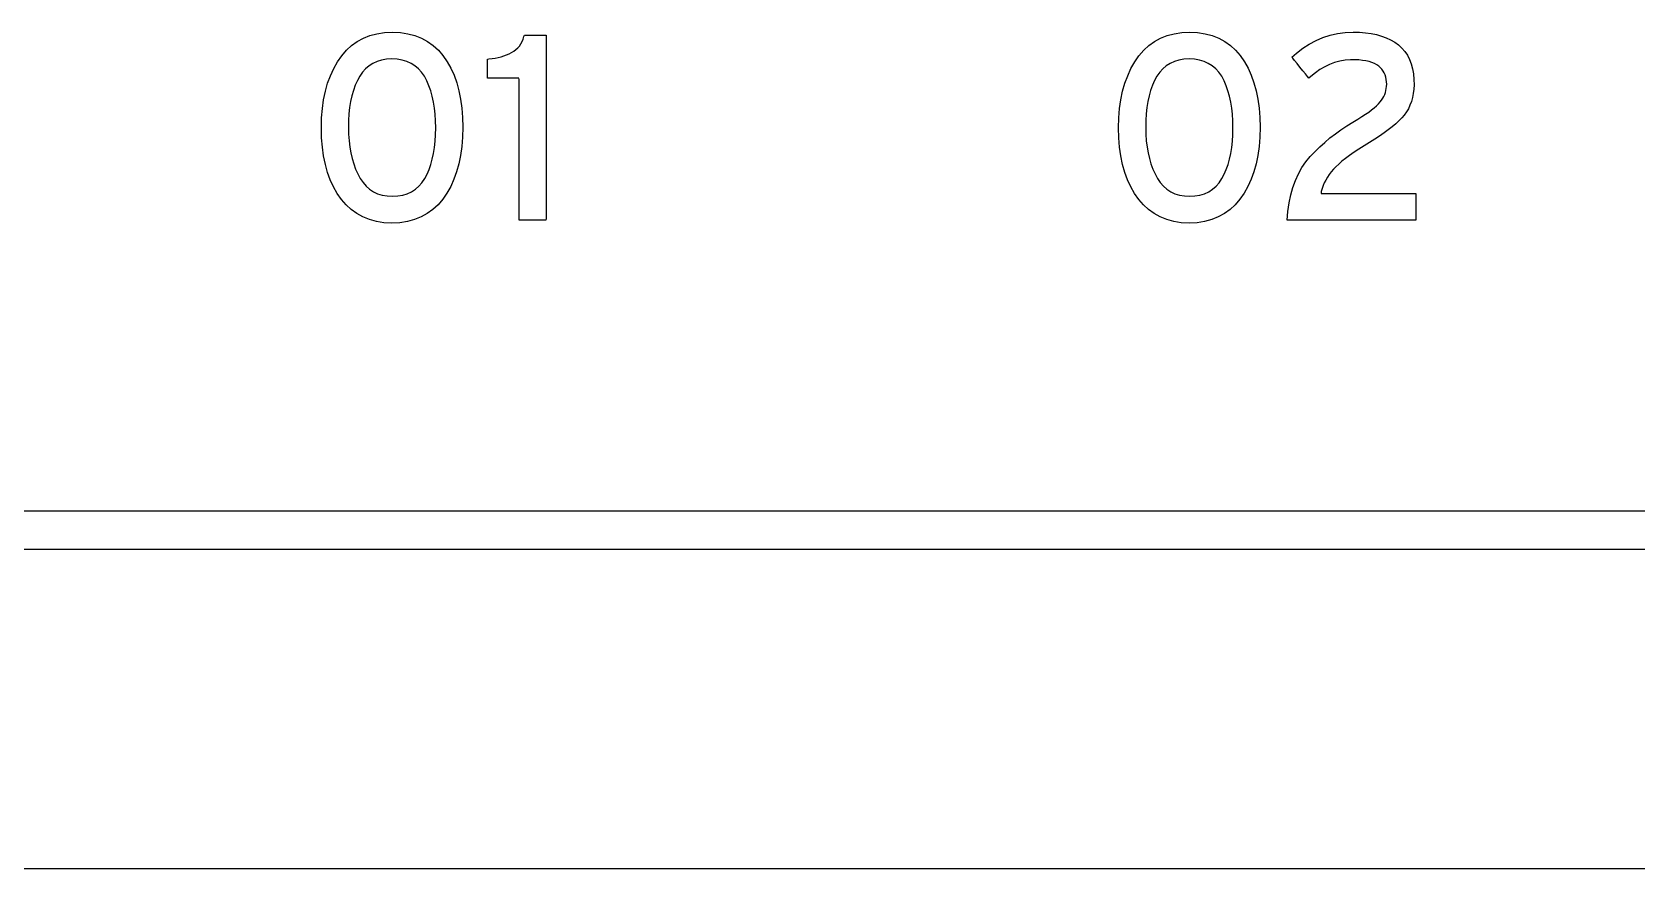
# Model space of a CAD drawing. Extents: x 1 to 47.7, y 0.2 to 33.4.
# Drawn here: x 26.745 to 27.588, y 10.224 to 10.663 of the extents above; entities that cross this region are included whole.
import ezdxf

# ---------------------------------------------------------------- set-up
doc = ezdxf.new("R2010")
doc.units = 0
doc.header["$MEASUREMENT"] = 0
for name, color, linetype in [('1_1__SCREW_TERMINAL_BLOCK_', 7, 'CONTINUOUS'), ('1_2__SCREW_TERMINAL_BLOCK_', 7, 'CONTINUOUS'), ('1_3__CONNECTORIZED_RELAY__', 7, 'CONTINUOUS'), ('1_4__CONNECTORIZED_RELAY__', 7, 'CONTINUOUS'), ('6_0____DWG', 7, 'CONTINUOUS')]:
    doc.layers.add(name, color=color, linetype=linetype)

msp = doc.modelspace()

# ---------------------------------------------------------------- linework, layer by layer
at = {"layer": '1_1__SCREW_TERMINAL_BLOCK_'}
for points in [[(26.9713, 10.61292), (26.97117, 10.60777), (26.97078, 10.60286), (26.97013, 10.59819), (26.96922, 10.59376), (26.96805, 10.58957), (26.96662, 10.58561), (26.96493, 10.58189), (26.96297, 10.57842), (26.96076, 10.57519), (26.95828, 10.57231), (26.95556, 10.5698), (26.95259, 10.56766), (26.94938, 10.5659), (26.94591, 10.56451), (26.9422, 10.5635), (26.93825, 10.56286), (26.93404, 10.56259), (26.92988, 10.56286), (26.92596, 10.56349), (26.92229, 10.5645), (26.91886, 10.56587), (26.91567, 10.56762), (26.91273, 10.56973), (26.91003, 10.57221), (26.90758, 10.57507), (26.90537, 10.57825), (26.90342, 10.58168), (26.90172, 10.58535), (26.90029, 10.58928), (26.89912, 10.59345), (26.89821, 10.59788), (26.89756, 10.60255), (26.89717, 10.60747), (26.89704, 10.61264), (26.89717, 10.61781), (26.89757, 10.62273), (26.89823, 10.62741), (26.89916, 10.63185), (26.90034, 10.63605), (26.9018, 10.64001), (26.90351, 10.64373), (26.90549, 10.64721), (26.90773, 10.65045), (26.91021, 10.65334), (26.91293, 10.65585), (26.91589, 10.65797), (26.91909, 10.65972), (26.92254, 10.66109), (26.92622, 10.66207), (26.93014, 10.66267), (26.9343, 10.6629), (26.9385, 10.66265), (26.94245, 10.66203), (26.94616, 10.66104), (26.94961, 10.65968), (26.95281, 10.65795), (26.95575, 10.65586), (26.95845, 10.65339), (26.96089, 10.65055), (26.96308, 10.64737), (26.96501, 10.64393), (26.96668, 10.64024), (26.96809, 10.63631), (26.96925, 10.63212), (26.97014, 10.62769), (26.97079, 10.62301), (26.97117, 10.61809)], [(27.00087, 10.56415), (27.00087, 10.56701), (27.00087, 10.57459), (27.00087, 10.58545), (27.00087, 10.59814), (27.00087, 10.61118), (27.00087, 10.62314), (27.00087, 10.63254), (27.00087, 10.63794), (27.0007, 10.63869), (26.99949, 10.63869), (26.99738, 10.63869), (26.99471, 10.63869), (26.99178, 10.63869), (26.98894, 10.63869), (26.98651, 10.63869), (26.98481, 10.63869), (26.98417, 10.63869), (26.98417, 10.63907), (26.98417, 10.64009), (26.98417, 10.64155), (26.98417, 10.64326), (26.98417, 10.64502), (26.98417, 10.64663), (26.98417, 10.64789), (26.98417, 10.64862), (26.98504, 10.64879), (26.98673, 10.64899), (26.98836, 10.64925), (26.98993, 10.64957), (26.99145, 10.64996), (26.99291, 10.65042), (26.9943, 10.65094), (26.99564, 10.65153), (26.99692, 10.65218), (26.99811, 10.65288), (26.99918, 10.65369), (27.00015, 10.65459), (27.00102, 10.65559), (27.00177, 10.65669), (27.00242, 10.6579), (27.00296, 10.6592), (27.00339, 10.6606), (27.00368, 10.66134), (27.00451, 10.66134), (27.00595, 10.66134), (27.00778, 10.66134), (27.00977, 10.66134), (27.01171, 10.66134), (27.01338, 10.66134), (27.01454, 10.66134), (27.01497, 10.66134), (27.01497, 10.65762), (27.01497, 10.64773), (27.01497, 10.63356), (27.01497, 10.61703), (27.01497, 10.60002), (27.01497, 10.58443), (27.01497, 10.57217), (27.01497, 10.56512), (27.01483, 10.56415), (27.01381, 10.56415), (27.01203, 10.56415), (27.00977, 10.56415), (27.0073, 10.56415), (27.0049, 10.56415), (27.00284, 10.56415), (27.00141, 10.56415)], [(27.38984, 10.61292), (27.38971, 10.60777), (27.38932, 10.60286), (27.38867, 10.59819), (27.38776, 10.59376), (27.38659, 10.58957), (27.38515, 10.58561), (27.38346, 10.58189), (27.38151, 10.57842), (27.3793, 10.57519), (27.37682, 10.57231), (27.3741, 10.5698), (27.37114, 10.56766), (27.36792, 10.5659), (27.36446, 10.56451), (27.36075, 10.5635), (27.35679, 10.56286), (27.35258, 10.56259), (27.34842, 10.56286), (27.34451, 10.56349), (27.34083, 10.5645), (27.3374, 10.56587), (27.33422, 10.56762), (27.33128, 10.56973), (27.32858, 10.57221), (27.32613, 10.57507), (27.32392, 10.57825), (27.32197, 10.58168), (27.32028, 10.58535), (27.31884, 10.58928), (27.31767, 10.59345), (27.31676, 10.59788), (27.31611, 10.60255), (27.31572, 10.60747), (27.31559, 10.61264), (27.31572, 10.61781), (27.31612, 10.62273), (27.31678, 10.62741), (27.3177, 10.63185), (27.31889, 10.63605), (27.32034, 10.64001), (27.32205, 10.64373), (27.32403, 10.64721), (27.32627, 10.65045), (27.32875, 10.65334), (27.33147, 10.65585), (27.33444, 10.65797), (27.33764, 10.65972), (27.34108, 10.66109), (27.34476, 10.66207), (27.34869, 10.66267), (27.35285, 10.6629), (27.35705, 10.66265), (27.361, 10.66203), (27.3647, 10.66104), (27.36815, 10.65968), (27.37135, 10.65795), (27.3743, 10.65586), (27.377, 10.65339), (27.37944, 10.65055), (27.38163, 10.64737), (27.38355, 10.64393), (27.38522, 10.64024), (27.38663, 10.63631), (27.38779, 10.63212), (27.38868, 10.62769), (27.38932, 10.62301), (27.38971, 10.61809)], [(27.40409, 10.56415), (27.40449, 10.56881), (27.40513, 10.57324), (27.406, 10.57742), (27.40711, 10.58137), (27.40845, 10.58508), (27.41003, 10.58855), (27.41185, 10.59178), (27.4139, 10.59477), (27.41619, 10.59753), (27.41863, 10.60012), (27.42116, 10.60262), (27.4238, 10.60503), (27.42654, 10.60734), (27.42938, 10.60956), (27.43232, 10.61168), (27.43536, 10.61372), (27.4385, 10.61566), (27.44125, 10.61727), (27.44328, 10.61853), (27.44515, 10.61975), (27.44686, 10.62092), (27.4484, 10.62206), (27.44979, 10.62316), (27.45101, 10.62422), (27.45207, 10.62524), (27.45297, 10.62622), (27.45368, 10.62718), (27.45429, 10.62816), (27.45482, 10.62915), (27.45527, 10.63017), (27.45564, 10.6312), (27.45592, 10.63225), (27.45613, 10.63332), (27.45626, 10.6344), (27.45631, 10.6355), (27.45627, 10.63681), (27.45612, 10.63807), (27.45587, 10.63927), (27.45551, 10.6404), (27.45505, 10.64146), (27.45448, 10.64245), (27.45381, 10.64337), (27.45303, 10.64422), (27.45213, 10.64501), (27.45107, 10.64575), (27.44987, 10.64639), (27.44853, 10.64695), (27.44705, 10.64741), (27.44542, 10.64779), (27.44365, 10.64807), (27.44174, 10.64827), (27.43969, 10.64837), (27.43728, 10.64836), (27.43444, 10.64809), (27.43167, 10.6476), (27.42897, 10.64686), (27.42634, 10.64588), (27.42378, 10.64467), (27.4213, 10.64322), (27.41888, 10.64153), (27.41654, 10.6396), (27.41542, 10.6388), (27.41478, 10.63959), (27.41368, 10.64094), (27.41229, 10.64265), (27.41077, 10.64452), (27.40927, 10.64636), (27.40796, 10.64797), (27.407, 10.64916), (27.40654, 10.64972), (27.40899, 10.65192), (27.41228, 10.65444), (27.41568, 10.65663), (27.41921, 10.65849), (27.42286, 10.66003), (27.42664, 10.66124), (27.43053, 10.66212), (27.43455, 10.66267), (27.43869, 10.6629), (27.44201, 10.66281), (27.44515, 10.66256), (27.44813, 10.66215), (27.45094, 10.66157), (27.45359, 10.66082), (27.45607, 10.65991), (27.45838, 10.65884), (27.46052, 10.65759), (27.4625, 10.65617), (27.46427, 10.65453), (27.46583, 10.65271), (27.46717, 10.65071), (27.4683, 10.64853), (27.4692, 10.64617), (27.4699, 10.64364), (27.47037, 10.64093), (27.47063, 10.63804), (27.47066, 10.63527), (27.47053, 10.6329), (27.47025, 10.63063), (27.46982, 10.62848), (27.46926, 10.62644), (27.46855, 10.6245), (27.4677, 10.62268), (27.4667, 10.62096), (27.46557, 10.61935), (27.46424, 10.61783), (27.46273, 10.61629), (27.46104, 10.61473), (27.45919, 10.61316), (27.45716, 10.61156), (27.45497, 10.60994), (27.4526, 10.60831), (27.45006, 10.60665), (27.44736, 10.60498), (27.44445, 10.60321), (27.44173, 10.60147), (27.4392, 10.59979), (27.43688, 10.59817), (27.43477, 10.5966), (27.43285, 10.59509), (27.43114, 10.59363), (27.42964, 10.59222), (27.42833, 10.59087), (27.42717, 10.58949), (27.42611, 10.5881), (27.42516, 10.58668), (27.42432, 10.58524), (27.42358, 10.58378), (27.42294, 10.5823), (27.42241, 10.5808), (27.42199, 10.57928), (27.42198, 10.57825), (27.42487, 10.57825), (27.43046, 10.57825), (27.43788, 10.57825), (27.44622, 10.57825), (27.45462, 10.57825), (27.46218, 10.57825), (27.46802, 10.57825), (27.47125, 10.57825), (27.47163, 10.57809), (27.47163, 10.57708), (27.47163, 10.57536), (27.47163, 10.57319), (27.47163, 10.5708), (27.47163, 10.56846), (27.47163, 10.56641), (27.47163, 10.5649), (27.47163, 10.56418), (27.47013, 10.56415), (27.46444, 10.56415), (27.45562, 10.56415), (27.44487, 10.56415), (27.43338, 10.56415), (27.42237, 10.56415), (27.41301, 10.56415), (27.40652, 10.56415)], [(26.95706, 10.61264), (26.95699, 10.61626), (26.95677, 10.61973), (26.9564, 10.62304), (26.95589, 10.6262), (26.95524, 10.62921), (26.95444, 10.63206), (26.95349, 10.63477), (26.9524, 10.63732), (26.95114, 10.63969), (26.94968, 10.6418), (26.94802, 10.64363), (26.94618, 10.64518), (26.94414, 10.64646), (26.9419, 10.64746), (26.93948, 10.64818), (26.93686, 10.64863), (26.93404, 10.6488), (26.93127, 10.64863), (26.92869, 10.64819), (26.9263, 10.64747), (26.9241, 10.64649), (26.92209, 10.64523), (26.92027, 10.6437), (26.91863, 10.64189), (26.91719, 10.63981), (26.91593, 10.63748), (26.91481, 10.63498), (26.91384, 10.63232), (26.91303, 10.6295), (26.91237, 10.62651), (26.91187, 10.62336), (26.91152, 10.62004), (26.91133, 10.61656), (26.91128, 10.61292), (26.91136, 10.60931), (26.91159, 10.60587), (26.91197, 10.60258), (26.9125, 10.59945), (26.91319, 10.59648), (26.91403, 10.59366), (26.91502, 10.591), (26.91617, 10.58849), (26.91746, 10.5861), (26.91891, 10.58392), (26.92055, 10.58203), (26.92238, 10.58043), (26.92439, 10.57911), (26.92659, 10.57807), (26.92897, 10.57733), (26.93154, 10.57687), (26.9343, 10.57669), (26.93711, 10.57687), (26.93973, 10.57732), (26.94214, 10.57806), (26.94437, 10.57908), (26.94639, 10.58038), (26.94822, 10.58196), (26.94985, 10.58383), (26.95129, 10.58598), (26.95252, 10.58834), (26.95358, 10.59082), (26.9545, 10.59345), (26.95528, 10.59625), (26.95592, 10.59921), (26.95642, 10.60233), (26.95677, 10.60561), (26.95699, 10.60905)], [(27.37561, 10.61264), (27.37554, 10.61626), (27.37532, 10.61973), (27.37496, 10.62304), (27.37445, 10.6262), (27.37379, 10.62921), (27.37299, 10.63206), (27.37204, 10.63477), (27.37095, 10.63732), (27.36969, 10.63969), (27.36823, 10.6418), (27.36657, 10.64363), (27.36472, 10.64518), (27.36268, 10.64646), (27.36044, 10.64746), (27.35802, 10.64818), (27.35539, 10.64863), (27.35258, 10.6488), (27.34981, 10.64863), (27.34723, 10.64819), (27.34484, 10.64747), (27.34264, 10.64649), (27.34063, 10.64523), (27.33881, 10.6437), (27.33718, 10.64189), (27.33573, 10.63981), (27.33447, 10.63748), (27.33335, 10.63498), (27.33239, 10.63232), (27.33158, 10.6295), (27.33092, 10.62651), (27.33041, 10.62336), (27.33006, 10.62004), (27.32986, 10.61656), (27.32982, 10.61292), (27.3299, 10.60931), (27.33013, 10.60587), (27.33051, 10.60258), (27.33104, 10.59945), (27.33173, 10.59648), (27.33257, 10.59366), (27.33357, 10.591), (27.33471, 10.58849), (27.336, 10.5861), (27.33746, 10.58392), (27.3391, 10.58203), (27.34093, 10.58043), (27.34294, 10.57911), (27.34514, 10.57807), (27.34753, 10.57733), (27.3501, 10.57687), (27.35285, 10.57669), (27.35566, 10.57687), (27.35828, 10.57732), (27.3607, 10.57806), (27.36292, 10.57908), (27.36494, 10.58038), (27.36677, 10.58196), (27.3684, 10.58383), (27.36984, 10.58598), (27.37107, 10.58834), (27.37213, 10.59082), (27.37306, 10.59345), (27.37384, 10.59625), (27.37447, 10.59921), (27.37497, 10.60233), (27.37533, 10.60561), (27.37554, 10.60905)]]:
    msp.add_lwpolyline(points, close=True, dxfattribs=at)
for points in [[(27.59946, 10.41148), (27.55666, 10.41148), (27.51479, 10.41148), (27.47385, 10.41148), (27.43386, 10.41148), (27.39484, 10.41148), (27.35679, 10.41148), (27.31972, 10.41148), (27.28366, 10.41148), (27.2486, 10.41148), (27.21456, 10.41148), (27.18156, 10.41148), (27.14961, 10.41148), (27.11871, 10.41147), (27.08888, 10.41147), (27.06014, 10.41147), (27.03249, 10.41147), (27.00595, 10.41147), (26.98052, 10.41147), (26.95622, 10.41147), (26.93307, 10.41147), (26.91107, 10.41147), (26.89024, 10.41147), (26.87059, 10.41147), (26.85212, 10.41147), (26.83486, 10.41147), (26.81882, 10.41147), (26.804, 10.41147), (26.79042, 10.41147), (26.77809, 10.41147), (26.76702, 10.41147), (26.75723, 10.41147), (26.74872, 10.41147), (26.74152, 10.41147)], [(26.71396, 10.39148), (26.74619, 10.39148), (26.77956, 10.39148), (26.81405, 10.39148), (26.84965, 10.39148), (26.88636, 10.39148), (26.92415, 10.39148), (26.96301, 10.39148), (27.00294, 10.39148), (27.04391, 10.39148), (27.08592, 10.39148), (27.12895, 10.39148), (27.17299, 10.39148), (27.21803, 10.39148), (27.26406, 10.39149), (27.31105, 10.39149), (27.359, 10.39149), (27.4079, 10.39149), (27.45773, 10.39149), (27.50848, 10.39149), (27.56014, 10.39149), (27.61269, 10.39149)]]:
    msp.add_lwpolyline(points, dxfattribs=at)
at = {"layer": '1_2__SCREW_TERMINAL_BLOCK_'}
for points in [[(26.9713, 10.61292), (26.97117, 10.60777), (26.97078, 10.60286), (26.97013, 10.59819), (26.96922, 10.59376), (26.96805, 10.58957), (26.96662, 10.58561), (26.96493, 10.58189), (26.96297, 10.57842), (26.96076, 10.57519), (26.95828, 10.57231), (26.95556, 10.5698), (26.95259, 10.56766), (26.94938, 10.5659), (26.94591, 10.56451), (26.9422, 10.5635), (26.93825, 10.56286), (26.93404, 10.56259), (26.92988, 10.56286), (26.92596, 10.56349), (26.92229, 10.5645), (26.91886, 10.56587), (26.91567, 10.56762), (26.91273, 10.56973), (26.91003, 10.57221), (26.90758, 10.57507), (26.90537, 10.57825), (26.90342, 10.58168), (26.90172, 10.58535), (26.90029, 10.58928), (26.89912, 10.59345), (26.89821, 10.59788), (26.89756, 10.60255), (26.89717, 10.60747), (26.89704, 10.61264), (26.89717, 10.61781), (26.89757, 10.62273), (26.89823, 10.62741), (26.89916, 10.63185), (26.90034, 10.63605), (26.9018, 10.64001), (26.90351, 10.64373), (26.90549, 10.64721), (26.90773, 10.65045), (26.91021, 10.65334), (26.91293, 10.65585), (26.91589, 10.65797), (26.91909, 10.65972), (26.92254, 10.66109), (26.92622, 10.66207), (26.93014, 10.66267), (26.9343, 10.6629), (26.9385, 10.66265), (26.94245, 10.66203), (26.94616, 10.66104), (26.94961, 10.65968), (26.95281, 10.65795), (26.95575, 10.65586), (26.95845, 10.65339), (26.96089, 10.65055), (26.96308, 10.64737), (26.96501, 10.64393), (26.96668, 10.64024), (26.96809, 10.63631), (26.96925, 10.63212), (26.97014, 10.62769), (26.97079, 10.62301), (26.97117, 10.61809)], [(27.00087, 10.56415), (27.00087, 10.56701), (27.00087, 10.57459), (27.00087, 10.58545), (27.00087, 10.59814), (27.00087, 10.61118), (27.00087, 10.62314), (27.00087, 10.63254), (27.00087, 10.63794), (27.0007, 10.63869), (26.99949, 10.63869), (26.99738, 10.63869), (26.99471, 10.63869), (26.99178, 10.63869), (26.98894, 10.63869), (26.98651, 10.63869), (26.98481, 10.63869), (26.98417, 10.63869), (26.98417, 10.63907), (26.98417, 10.64009), (26.98417, 10.64155), (26.98417, 10.64326), (26.98417, 10.64502), (26.98417, 10.64663), (26.98417, 10.64789), (26.98417, 10.64862), (26.98504, 10.64879), (26.98673, 10.64899), (26.98836, 10.64925), (26.98993, 10.64957), (26.99145, 10.64996), (26.99291, 10.65042), (26.9943, 10.65094), (26.99564, 10.65153), (26.99692, 10.65218), (26.99811, 10.65288), (26.99918, 10.65369), (27.00015, 10.65459), (27.00102, 10.65559), (27.00177, 10.65669), (27.00242, 10.6579), (27.00296, 10.6592), (27.00339, 10.6606), (27.00368, 10.66134), (27.00451, 10.66134), (27.00595, 10.66134), (27.00778, 10.66134), (27.00977, 10.66134), (27.01171, 10.66134), (27.01338, 10.66134), (27.01454, 10.66134), (27.01497, 10.66134), (27.01497, 10.65762), (27.01497, 10.64773), (27.01497, 10.63356), (27.01497, 10.61703), (27.01497, 10.60002), (27.01497, 10.58443), (27.01497, 10.57217), (27.01497, 10.56512), (27.01483, 10.56415), (27.01381, 10.56415), (27.01203, 10.56415), (27.00977, 10.56415), (27.0073, 10.56415), (27.0049, 10.56415), (27.00284, 10.56415), (27.00141, 10.56415)], [(27.38984, 10.61292), (27.38971, 10.60777), (27.38932, 10.60286), (27.38867, 10.59819), (27.38776, 10.59376), (27.38659, 10.58957), (27.38515, 10.58561), (27.38346, 10.58189), (27.38151, 10.57842), (27.3793, 10.57519), (27.37682, 10.57231), (27.3741, 10.5698), (27.37114, 10.56766), (27.36792, 10.5659), (27.36446, 10.56451), (27.36075, 10.5635), (27.35679, 10.56286), (27.35258, 10.56259), (27.34842, 10.56286), (27.34451, 10.56349), (27.34083, 10.5645), (27.3374, 10.56587), (27.33422, 10.56762), (27.33128, 10.56973), (27.32858, 10.57221), (27.32613, 10.57507), (27.32392, 10.57825), (27.32197, 10.58168), (27.32028, 10.58535), (27.31884, 10.58928), (27.31767, 10.59345), (27.31676, 10.59788), (27.31611, 10.60255), (27.31572, 10.60747), (27.31559, 10.61264), (27.31572, 10.61781), (27.31612, 10.62273), (27.31678, 10.62741), (27.3177, 10.63185), (27.31889, 10.63605), (27.32034, 10.64001), (27.32205, 10.64373), (27.32403, 10.64721), (27.32627, 10.65045), (27.32875, 10.65334), (27.33147, 10.65585), (27.33444, 10.65797), (27.33764, 10.65972), (27.34108, 10.66109), (27.34476, 10.66207), (27.34869, 10.66267), (27.35285, 10.6629), (27.35705, 10.66265), (27.361, 10.66203), (27.3647, 10.66104), (27.36815, 10.65968), (27.37135, 10.65795), (27.3743, 10.65586), (27.377, 10.65339), (27.37944, 10.65055), (27.38163, 10.64737), (27.38355, 10.64393), (27.38522, 10.64024), (27.38663, 10.63631), (27.38779, 10.63212), (27.38868, 10.62769), (27.38932, 10.62301), (27.38971, 10.61809)], [(27.40409, 10.56415), (27.40449, 10.56881), (27.40513, 10.57324), (27.406, 10.57742), (27.40711, 10.58137), (27.40845, 10.58508), (27.41003, 10.58855), (27.41185, 10.59178), (27.4139, 10.59477), (27.41619, 10.59753), (27.41863, 10.60012), (27.42116, 10.60262), (27.4238, 10.60503), (27.42654, 10.60734), (27.42938, 10.60956), (27.43232, 10.61168), (27.43536, 10.61372), (27.4385, 10.61566), (27.44125, 10.61727), (27.44328, 10.61853), (27.44515, 10.61975), (27.44686, 10.62092), (27.4484, 10.62206), (27.44979, 10.62316), (27.45101, 10.62422), (27.45207, 10.62524), (27.45297, 10.62622), (27.45368, 10.62718), (27.45429, 10.62816), (27.45482, 10.62915), (27.45527, 10.63017), (27.45564, 10.6312), (27.45592, 10.63225), (27.45613, 10.63332), (27.45626, 10.6344), (27.45631, 10.6355), (27.45627, 10.63681), (27.45612, 10.63807), (27.45587, 10.63927), (27.45551, 10.6404), (27.45505, 10.64146), (27.45448, 10.64245), (27.45381, 10.64337), (27.45303, 10.64422), (27.45213, 10.64501), (27.45107, 10.64575), (27.44987, 10.64639), (27.44853, 10.64695), (27.44705, 10.64741), (27.44542, 10.64779), (27.44365, 10.64807), (27.44174, 10.64827), (27.43969, 10.64837), (27.43728, 10.64836), (27.43444, 10.64809), (27.43167, 10.6476), (27.42897, 10.64686), (27.42634, 10.64588), (27.42378, 10.64467), (27.4213, 10.64322), (27.41888, 10.64153), (27.41654, 10.6396), (27.41542, 10.6388), (27.41478, 10.63959), (27.41368, 10.64094), (27.41229, 10.64265), (27.41077, 10.64452), (27.40927, 10.64636), (27.40796, 10.64797), (27.407, 10.64916), (27.40654, 10.64972), (27.40899, 10.65192), (27.41228, 10.65444), (27.41568, 10.65663), (27.41921, 10.65849), (27.42286, 10.66003), (27.42664, 10.66124), (27.43053, 10.66212), (27.43455, 10.66267), (27.43869, 10.6629), (27.44201, 10.66281), (27.44515, 10.66256), (27.44813, 10.66215), (27.45094, 10.66157), (27.45359, 10.66082), (27.45607, 10.65991), (27.45838, 10.65884), (27.46052, 10.65759), (27.4625, 10.65617), (27.46427, 10.65453), (27.46583, 10.65271), (27.46717, 10.65071), (27.4683, 10.64853), (27.4692, 10.64617), (27.4699, 10.64364), (27.47037, 10.64093), (27.47063, 10.63804), (27.47066, 10.63527), (27.47053, 10.6329), (27.47025, 10.63063), (27.46982, 10.62848), (27.46926, 10.62644), (27.46855, 10.6245), (27.4677, 10.62268), (27.4667, 10.62096), (27.46557, 10.61935), (27.46424, 10.61783), (27.46273, 10.61629), (27.46104, 10.61473), (27.45919, 10.61316), (27.45716, 10.61156), (27.45497, 10.60994), (27.4526, 10.60831), (27.45006, 10.60665), (27.44736, 10.60498), (27.44445, 10.60321), (27.44173, 10.60147), (27.4392, 10.59979), (27.43688, 10.59817), (27.43477, 10.5966), (27.43285, 10.59509), (27.43114, 10.59363), (27.42964, 10.59222), (27.42833, 10.59087), (27.42717, 10.58949), (27.42611, 10.5881), (27.42516, 10.58668), (27.42432, 10.58524), (27.42358, 10.58378), (27.42294, 10.5823), (27.42241, 10.5808), (27.42199, 10.57928), (27.42198, 10.57825), (27.42487, 10.57825), (27.43046, 10.57825), (27.43788, 10.57825), (27.44622, 10.57825), (27.45462, 10.57825), (27.46218, 10.57825), (27.46802, 10.57825), (27.47125, 10.57825), (27.47163, 10.57809), (27.47163, 10.57708), (27.47163, 10.57536), (27.47163, 10.57319), (27.47163, 10.5708), (27.47163, 10.56846), (27.47163, 10.56641), (27.47163, 10.5649), (27.47163, 10.56418), (27.47013, 10.56415), (27.46444, 10.56415), (27.45562, 10.56415), (27.44487, 10.56415), (27.43338, 10.56415), (27.42237, 10.56415), (27.41301, 10.56415), (27.40652, 10.56415)], [(26.95706, 10.61264), (26.95699, 10.61626), (26.95677, 10.61973), (26.9564, 10.62304), (26.95589, 10.6262), (26.95524, 10.62921), (26.95444, 10.63206), (26.95349, 10.63477), (26.9524, 10.63732), (26.95114, 10.63969), (26.94968, 10.6418), (26.94802, 10.64363), (26.94618, 10.64518), (26.94414, 10.64646), (26.9419, 10.64746), (26.93948, 10.64818), (26.93686, 10.64863), (26.93404, 10.6488), (26.93127, 10.64863), (26.92869, 10.64819), (26.9263, 10.64747), (26.9241, 10.64649), (26.92209, 10.64523), (26.92027, 10.6437), (26.91863, 10.64189), (26.91719, 10.63981), (26.91593, 10.63748), (26.91481, 10.63498), (26.91384, 10.63232), (26.91303, 10.6295), (26.91237, 10.62651), (26.91187, 10.62336), (26.91152, 10.62004), (26.91133, 10.61656), (26.91128, 10.61292), (26.91136, 10.60931), (26.91159, 10.60587), (26.91197, 10.60258), (26.9125, 10.59945), (26.91319, 10.59648), (26.91403, 10.59366), (26.91502, 10.591), (26.91617, 10.58849), (26.91746, 10.5861), (26.91891, 10.58392), (26.92055, 10.58203), (26.92238, 10.58043), (26.92439, 10.57911), (26.92659, 10.57807), (26.92897, 10.57733), (26.93154, 10.57687), (26.9343, 10.57669), (26.93711, 10.57687), (26.93973, 10.57732), (26.94214, 10.57806), (26.94437, 10.57908), (26.94639, 10.58038), (26.94822, 10.58196), (26.94985, 10.58383), (26.95129, 10.58598), (26.95252, 10.58834), (26.95358, 10.59082), (26.9545, 10.59345), (26.95528, 10.59625), (26.95592, 10.59921), (26.95642, 10.60233), (26.95677, 10.60561), (26.95699, 10.60905)], [(27.37561, 10.61264), (27.37554, 10.61626), (27.37532, 10.61973), (27.37496, 10.62304), (27.37445, 10.6262), (27.37379, 10.62921), (27.37299, 10.63206), (27.37204, 10.63477), (27.37095, 10.63732), (27.36969, 10.63969), (27.36823, 10.6418), (27.36657, 10.64363), (27.36472, 10.64518), (27.36268, 10.64646), (27.36044, 10.64746), (27.35802, 10.64818), (27.35539, 10.64863), (27.35258, 10.6488), (27.34981, 10.64863), (27.34723, 10.64819), (27.34484, 10.64747), (27.34264, 10.64649), (27.34063, 10.64523), (27.33881, 10.6437), (27.33718, 10.64189), (27.33573, 10.63981), (27.33447, 10.63748), (27.33335, 10.63498), (27.33239, 10.63232), (27.33158, 10.6295), (27.33092, 10.62651), (27.33041, 10.62336), (27.33006, 10.62004), (27.32986, 10.61656), (27.32982, 10.61292), (27.3299, 10.60931), (27.33013, 10.60587), (27.33051, 10.60258), (27.33104, 10.59945), (27.33173, 10.59648), (27.33257, 10.59366), (27.33357, 10.591), (27.33471, 10.58849), (27.336, 10.5861), (27.33746, 10.58392), (27.3391, 10.58203), (27.34093, 10.58043), (27.34294, 10.57911), (27.34514, 10.57807), (27.34753, 10.57733), (27.3501, 10.57687), (27.35285, 10.57669), (27.35566, 10.57687), (27.35828, 10.57732), (27.3607, 10.57806), (27.36292, 10.57908), (27.36494, 10.58038), (27.36677, 10.58196), (27.3684, 10.58383), (27.36984, 10.58598), (27.37107, 10.58834), (27.37213, 10.59082), (27.37306, 10.59345), (27.37384, 10.59625), (27.37447, 10.59921), (27.37497, 10.60233), (27.37533, 10.60561), (27.37554, 10.60905)]]:
    msp.add_lwpolyline(points, close=True, dxfattribs=at)
for points in [[(27.59946, 10.41148), (27.55666, 10.41148), (27.51479, 10.41148), (27.47385, 10.41148), (27.43386, 10.41148), (27.39484, 10.41148), (27.35679, 10.41148), (27.31972, 10.41148), (27.28366, 10.41148), (27.2486, 10.41148), (27.21456, 10.41148), (27.18156, 10.41148), (27.14961, 10.41148), (27.11871, 10.41147), (27.08888, 10.41147), (27.06014, 10.41147), (27.03249, 10.41147), (27.00595, 10.41147), (26.98052, 10.41147), (26.95622, 10.41147), (26.93307, 10.41147), (26.91107, 10.41147), (26.89024, 10.41147), (26.87059, 10.41147), (26.85212, 10.41147), (26.83486, 10.41147), (26.81882, 10.41147), (26.804, 10.41147), (26.79042, 10.41147), (26.77809, 10.41147), (26.76702, 10.41147), (26.75723, 10.41147), (26.74872, 10.41147), (26.74152, 10.41147)], [(26.71396, 10.39148), (26.74619, 10.39148), (26.77956, 10.39148), (26.81405, 10.39148), (26.84965, 10.39148), (26.88636, 10.39148), (26.92415, 10.39148), (26.96301, 10.39148), (27.00294, 10.39148), (27.04391, 10.39148), (27.08592, 10.39148), (27.12895, 10.39148), (27.17299, 10.39148), (27.21803, 10.39148), (27.26406, 10.39149), (27.31105, 10.39149), (27.359, 10.39149), (27.4079, 10.39149), (27.45773, 10.39149), (27.50848, 10.39149), (27.56014, 10.39149), (27.61269, 10.39149)]]:
    msp.add_lwpolyline(points, dxfattribs=at)
at = {"layer": '1_3__CONNECTORIZED_RELAY__'}
for points in [[(26.9713, 10.61292), (26.97117, 10.60777), (26.97078, 10.60286), (26.97013, 10.59819), (26.96922, 10.59376), (26.96805, 10.58957), (26.96662, 10.58561), (26.96493, 10.58189), (26.96297, 10.57842), (26.96076, 10.57519), (26.95828, 10.57231), (26.95556, 10.5698), (26.95259, 10.56766), (26.94938, 10.5659), (26.94591, 10.56451), (26.9422, 10.5635), (26.93825, 10.56286), (26.93404, 10.56259), (26.92988, 10.56286), (26.92596, 10.56349), (26.92229, 10.5645), (26.91886, 10.56587), (26.91567, 10.56762), (26.91273, 10.56973), (26.91003, 10.57221), (26.90758, 10.57507), (26.90537, 10.57825), (26.90342, 10.58168), (26.90172, 10.58535), (26.90029, 10.58928), (26.89912, 10.59345), (26.89821, 10.59788), (26.89756, 10.60255), (26.89717, 10.60747), (26.89704, 10.61264), (26.89717, 10.61781), (26.89757, 10.62273), (26.89823, 10.62741), (26.89916, 10.63185), (26.90034, 10.63605), (26.9018, 10.64001), (26.90351, 10.64373), (26.90549, 10.64721), (26.90773, 10.65045), (26.91021, 10.65334), (26.91293, 10.65585), (26.91589, 10.65797), (26.91909, 10.65972), (26.92254, 10.66109), (26.92622, 10.66207), (26.93014, 10.66267), (26.9343, 10.6629), (26.9385, 10.66265), (26.94245, 10.66203), (26.94616, 10.66104), (26.94961, 10.65968), (26.95281, 10.65795), (26.95575, 10.65586), (26.95845, 10.65339), (26.96089, 10.65055), (26.96308, 10.64737), (26.96501, 10.64393), (26.96668, 10.64024), (26.96809, 10.63631), (26.96925, 10.63212), (26.97014, 10.62769), (26.97079, 10.62301), (26.97117, 10.61809)], [(27.00087, 10.56415), (27.00087, 10.56701), (27.00087, 10.57459), (27.00087, 10.58545), (27.00087, 10.59814), (27.00087, 10.61118), (27.00087, 10.62314), (27.00087, 10.63254), (27.00087, 10.63794), (27.0007, 10.63869), (26.99949, 10.63869), (26.99738, 10.63869), (26.99471, 10.63869), (26.99178, 10.63869), (26.98894, 10.63869), (26.98651, 10.63869), (26.98481, 10.63869), (26.98417, 10.63869), (26.98417, 10.63907), (26.98417, 10.64009), (26.98417, 10.64155), (26.98417, 10.64326), (26.98417, 10.64502), (26.98417, 10.64663), (26.98417, 10.64789), (26.98417, 10.64862), (26.98504, 10.64879), (26.98673, 10.64899), (26.98836, 10.64925), (26.98993, 10.64957), (26.99145, 10.64996), (26.99291, 10.65042), (26.9943, 10.65094), (26.99564, 10.65153), (26.99692, 10.65218), (26.99811, 10.65288), (26.99918, 10.65369), (27.00015, 10.65459), (27.00102, 10.65559), (27.00177, 10.65669), (27.00242, 10.6579), (27.00296, 10.6592), (27.00339, 10.6606), (27.00368, 10.66134), (27.00451, 10.66134), (27.00595, 10.66134), (27.00778, 10.66134), (27.00977, 10.66134), (27.01171, 10.66134), (27.01338, 10.66134), (27.01454, 10.66134), (27.01497, 10.66134), (27.01497, 10.65762), (27.01497, 10.64773), (27.01497, 10.63356), (27.01497, 10.61703), (27.01497, 10.60002), (27.01497, 10.58443), (27.01497, 10.57217), (27.01497, 10.56512), (27.01483, 10.56415), (27.01381, 10.56415), (27.01203, 10.56415), (27.00977, 10.56415), (27.0073, 10.56415), (27.0049, 10.56415), (27.00284, 10.56415), (27.00141, 10.56415)], [(27.38984, 10.61292), (27.38971, 10.60777), (27.38932, 10.60286), (27.38867, 10.59819), (27.38776, 10.59376), (27.38659, 10.58957), (27.38515, 10.58561), (27.38346, 10.58189), (27.38151, 10.57842), (27.3793, 10.57519), (27.37682, 10.57231), (27.3741, 10.5698), (27.37114, 10.56766), (27.36792, 10.5659), (27.36446, 10.56451), (27.36075, 10.5635), (27.35679, 10.56286), (27.35258, 10.56259), (27.34842, 10.56286), (27.34451, 10.56349), (27.34083, 10.5645), (27.3374, 10.56587), (27.33422, 10.56762), (27.33128, 10.56973), (27.32858, 10.57221), (27.32613, 10.57507), (27.32392, 10.57825), (27.32197, 10.58168), (27.32028, 10.58535), (27.31884, 10.58928), (27.31767, 10.59345), (27.31676, 10.59788), (27.31611, 10.60255), (27.31572, 10.60747), (27.31559, 10.61264), (27.31572, 10.61781), (27.31612, 10.62273), (27.31678, 10.62741), (27.3177, 10.63185), (27.31889, 10.63605), (27.32034, 10.64001), (27.32205, 10.64373), (27.32403, 10.64721), (27.32627, 10.65045), (27.32875, 10.65334), (27.33147, 10.65585), (27.33444, 10.65797), (27.33764, 10.65972), (27.34108, 10.66109), (27.34476, 10.66207), (27.34869, 10.66267), (27.35285, 10.6629), (27.35705, 10.66265), (27.361, 10.66203), (27.3647, 10.66104), (27.36815, 10.65968), (27.37135, 10.65795), (27.3743, 10.65586), (27.377, 10.65339), (27.37944, 10.65055), (27.38163, 10.64737), (27.38355, 10.64393), (27.38522, 10.64024), (27.38663, 10.63631), (27.38779, 10.63212), (27.38868, 10.62769), (27.38932, 10.62301), (27.38971, 10.61809)], [(27.40409, 10.56415), (27.40449, 10.56881), (27.40513, 10.57324), (27.406, 10.57742), (27.40711, 10.58137), (27.40845, 10.58508), (27.41003, 10.58855), (27.41185, 10.59178), (27.4139, 10.59477), (27.41619, 10.59753), (27.41863, 10.60012), (27.42116, 10.60262), (27.4238, 10.60503), (27.42654, 10.60734), (27.42938, 10.60956), (27.43232, 10.61168), (27.43536, 10.61372), (27.4385, 10.61566), (27.44125, 10.61727), (27.44328, 10.61853), (27.44515, 10.61975), (27.44686, 10.62092), (27.4484, 10.62206), (27.44979, 10.62316), (27.45101, 10.62422), (27.45207, 10.62524), (27.45297, 10.62622), (27.45368, 10.62718), (27.45429, 10.62816), (27.45482, 10.62915), (27.45527, 10.63017), (27.45564, 10.6312), (27.45592, 10.63225), (27.45613, 10.63332), (27.45626, 10.6344), (27.45631, 10.6355), (27.45627, 10.63681), (27.45612, 10.63807), (27.45587, 10.63927), (27.45551, 10.6404), (27.45505, 10.64146), (27.45448, 10.64245), (27.45381, 10.64337), (27.45303, 10.64422), (27.45213, 10.64501), (27.45107, 10.64575), (27.44987, 10.64639), (27.44853, 10.64695), (27.44705, 10.64741), (27.44542, 10.64779), (27.44365, 10.64807), (27.44174, 10.64827), (27.43969, 10.64837), (27.43728, 10.64836), (27.43444, 10.64809), (27.43167, 10.6476), (27.42897, 10.64686), (27.42634, 10.64588), (27.42378, 10.64467), (27.4213, 10.64322), (27.41888, 10.64153), (27.41654, 10.6396), (27.41542, 10.6388), (27.41478, 10.63959), (27.41368, 10.64094), (27.41229, 10.64265), (27.41077, 10.64452), (27.40927, 10.64636), (27.40796, 10.64797), (27.407, 10.64916), (27.40654, 10.64972), (27.40899, 10.65192), (27.41228, 10.65444), (27.41568, 10.65663), (27.41921, 10.65849), (27.42286, 10.66003), (27.42664, 10.66124), (27.43053, 10.66212), (27.43455, 10.66267), (27.43869, 10.6629), (27.44201, 10.66281), (27.44515, 10.66256), (27.44813, 10.66215), (27.45094, 10.66157), (27.45359, 10.66082), (27.45607, 10.65991), (27.45838, 10.65884), (27.46052, 10.65759), (27.4625, 10.65617), (27.46427, 10.65453), (27.46583, 10.65271), (27.46717, 10.65071), (27.4683, 10.64853), (27.4692, 10.64617), (27.4699, 10.64364), (27.47037, 10.64093), (27.47063, 10.63804), (27.47066, 10.63527), (27.47053, 10.6329), (27.47025, 10.63063), (27.46982, 10.62848), (27.46926, 10.62644), (27.46855, 10.6245), (27.4677, 10.62268), (27.4667, 10.62096), (27.46557, 10.61935), (27.46424, 10.61783), (27.46273, 10.61629), (27.46104, 10.61473), (27.45919, 10.61316), (27.45716, 10.61156), (27.45497, 10.60994), (27.4526, 10.60831), (27.45006, 10.60665), (27.44736, 10.60498), (27.44445, 10.60321), (27.44173, 10.60147), (27.4392, 10.59979), (27.43688, 10.59817), (27.43477, 10.5966), (27.43285, 10.59509), (27.43114, 10.59363), (27.42964, 10.59222), (27.42833, 10.59087), (27.42717, 10.58949), (27.42611, 10.5881), (27.42516, 10.58668), (27.42432, 10.58524), (27.42358, 10.58378), (27.42294, 10.5823), (27.42241, 10.5808), (27.42199, 10.57928), (27.42198, 10.57825), (27.42487, 10.57825), (27.43046, 10.57825), (27.43788, 10.57825), (27.44622, 10.57825), (27.45462, 10.57825), (27.46218, 10.57825), (27.46802, 10.57825), (27.47125, 10.57825), (27.47163, 10.57809), (27.47163, 10.57708), (27.47163, 10.57536), (27.47163, 10.57319), (27.47163, 10.5708), (27.47163, 10.56846), (27.47163, 10.56641), (27.47163, 10.5649), (27.47163, 10.56418), (27.47013, 10.56415), (27.46444, 10.56415), (27.45562, 10.56415), (27.44487, 10.56415), (27.43338, 10.56415), (27.42237, 10.56415), (27.41301, 10.56415), (27.40652, 10.56415)], [(26.95706, 10.61264), (26.95699, 10.61626), (26.95677, 10.61973), (26.9564, 10.62304), (26.95589, 10.6262), (26.95524, 10.62921), (26.95444, 10.63206), (26.95349, 10.63477), (26.9524, 10.63732), (26.95114, 10.63969), (26.94968, 10.6418), (26.94802, 10.64363), (26.94618, 10.64518), (26.94414, 10.64646), (26.9419, 10.64746), (26.93948, 10.64818), (26.93686, 10.64863), (26.93404, 10.6488), (26.93127, 10.64863), (26.92869, 10.64819), (26.9263, 10.64747), (26.9241, 10.64649), (26.92209, 10.64523), (26.92027, 10.6437), (26.91863, 10.64189), (26.91719, 10.63981), (26.91593, 10.63748), (26.91481, 10.63498), (26.91384, 10.63232), (26.91303, 10.6295), (26.91237, 10.62651), (26.91187, 10.62336), (26.91152, 10.62004), (26.91133, 10.61656), (26.91128, 10.61292), (26.91136, 10.60931), (26.91159, 10.60587), (26.91197, 10.60258), (26.9125, 10.59945), (26.91319, 10.59648), (26.91403, 10.59366), (26.91502, 10.591), (26.91617, 10.58849), (26.91746, 10.5861), (26.91891, 10.58392), (26.92055, 10.58203), (26.92238, 10.58043), (26.92439, 10.57911), (26.92659, 10.57807), (26.92897, 10.57733), (26.93154, 10.57687), (26.9343, 10.57669), (26.93711, 10.57687), (26.93973, 10.57732), (26.94214, 10.57806), (26.94437, 10.57908), (26.94639, 10.58038), (26.94822, 10.58196), (26.94985, 10.58383), (26.95129, 10.58598), (26.95252, 10.58834), (26.95358, 10.59082), (26.9545, 10.59345), (26.95528, 10.59625), (26.95592, 10.59921), (26.95642, 10.60233), (26.95677, 10.60561), (26.95699, 10.60905)], [(27.37561, 10.61264), (27.37554, 10.61626), (27.37532, 10.61973), (27.37496, 10.62304), (27.37445, 10.6262), (27.37379, 10.62921), (27.37299, 10.63206), (27.37204, 10.63477), (27.37095, 10.63732), (27.36969, 10.63969), (27.36823, 10.6418), (27.36657, 10.64363), (27.36472, 10.64518), (27.36268, 10.64646), (27.36044, 10.64746), (27.35802, 10.64818), (27.35539, 10.64863), (27.35258, 10.6488), (27.34981, 10.64863), (27.34723, 10.64819), (27.34484, 10.64747), (27.34264, 10.64649), (27.34063, 10.64523), (27.33881, 10.6437), (27.33718, 10.64189), (27.33573, 10.63981), (27.33447, 10.63748), (27.33335, 10.63498), (27.33239, 10.63232), (27.33158, 10.6295), (27.33092, 10.62651), (27.33041, 10.62336), (27.33006, 10.62004), (27.32986, 10.61656), (27.32982, 10.61292), (27.3299, 10.60931), (27.33013, 10.60587), (27.33051, 10.60258), (27.33104, 10.59945), (27.33173, 10.59648), (27.33257, 10.59366), (27.33357, 10.591), (27.33471, 10.58849), (27.336, 10.5861), (27.33746, 10.58392), (27.3391, 10.58203), (27.34093, 10.58043), (27.34294, 10.57911), (27.34514, 10.57807), (27.34753, 10.57733), (27.3501, 10.57687), (27.35285, 10.57669), (27.35566, 10.57687), (27.35828, 10.57732), (27.3607, 10.57806), (27.36292, 10.57908), (27.36494, 10.58038), (27.36677, 10.58196), (27.3684, 10.58383), (27.36984, 10.58598), (27.37107, 10.58834), (27.37213, 10.59082), (27.37306, 10.59345), (27.37384, 10.59625), (27.37447, 10.59921), (27.37497, 10.60233), (27.37533, 10.60561), (27.37554, 10.60905)]]:
    msp.add_lwpolyline(points, close=True, dxfattribs=at)
for points in [[(27.59679, 10.41148), (27.53061, 10.41148), (27.4667, 10.41148), (27.40509, 10.41148), (27.34584, 10.41148), (27.28899, 10.41148), (27.23459, 10.41148), (27.18268, 10.41148), (27.13331, 10.41147), (27.08652, 10.41147), (27.04236, 10.41147), (27.00087, 10.41147), (26.9621, 10.41147), (26.9261, 10.41147), (26.89291, 10.41147), (26.86257, 10.41147), (26.83513, 10.41147), (26.81064, 10.41147), (26.78914, 10.41147), (26.77068, 10.41147), (26.7553, 10.41147), (26.74878, 10.41147), (26.74305, 10.41147)], [(26.72815, 10.39148), (26.76088, 10.39148), (26.79475, 10.39148), (26.82974, 10.39148), (26.86583, 10.39148), (26.90302, 10.39148), (26.94129, 10.39148), (26.98063, 10.39148), (27.02102, 10.39148), (27.06246, 10.39148), (27.10492, 10.39148), (27.1484, 10.39148), (27.19289, 10.39148), (27.23837, 10.39148), (27.28482, 10.39149), (27.33224, 10.39149), (27.38062, 10.39149), (27.42993, 10.39149), (27.48017, 10.39149), (27.53133, 10.39149), (27.58338, 10.39149), (27.63633, 10.39149)]]:
    msp.add_lwpolyline(points, dxfattribs=at)
at = {"layer": '1_4__CONNECTORIZED_RELAY__'}
for points in [[(26.9713, 10.61292), (26.97117, 10.60777), (26.97078, 10.60286), (26.97013, 10.59819), (26.96922, 10.59376), (26.96805, 10.58957), (26.96662, 10.58561), (26.96493, 10.58189), (26.96297, 10.57842), (26.96076, 10.57519), (26.95828, 10.57231), (26.95556, 10.5698), (26.95259, 10.56766), (26.94938, 10.5659), (26.94591, 10.56451), (26.9422, 10.5635), (26.93825, 10.56286), (26.93404, 10.56259), (26.92988, 10.56286), (26.92596, 10.56349), (26.92229, 10.5645), (26.91886, 10.56587), (26.91567, 10.56762), (26.91273, 10.56973), (26.91003, 10.57221), (26.90758, 10.57507), (26.90537, 10.57825), (26.90342, 10.58168), (26.90172, 10.58535), (26.90029, 10.58928), (26.89912, 10.59345), (26.89821, 10.59788), (26.89756, 10.60255), (26.89717, 10.60747), (26.89704, 10.61264), (26.89717, 10.61781), (26.89757, 10.62273), (26.89823, 10.62741), (26.89916, 10.63185), (26.90034, 10.63605), (26.9018, 10.64001), (26.90351, 10.64373), (26.90549, 10.64721), (26.90773, 10.65045), (26.91021, 10.65334), (26.91293, 10.65585), (26.91589, 10.65797), (26.91909, 10.65972), (26.92254, 10.66109), (26.92622, 10.66207), (26.93014, 10.66267), (26.9343, 10.6629), (26.9385, 10.66265), (26.94245, 10.66203), (26.94616, 10.66104), (26.94961, 10.65968), (26.95281, 10.65795), (26.95575, 10.65586), (26.95845, 10.65339), (26.96089, 10.65055), (26.96308, 10.64737), (26.96501, 10.64393), (26.96668, 10.64024), (26.96809, 10.63631), (26.96925, 10.63212), (26.97014, 10.62769), (26.97079, 10.62301), (26.97117, 10.61809)], [(27.00087, 10.56415), (27.00087, 10.56701), (27.00087, 10.57459), (27.00087, 10.58545), (27.00087, 10.59814), (27.00087, 10.61118), (27.00087, 10.62314), (27.00087, 10.63254), (27.00087, 10.63794), (27.0007, 10.63869), (26.99949, 10.63869), (26.99738, 10.63869), (26.99471, 10.63869), (26.99178, 10.63869), (26.98894, 10.63869), (26.98651, 10.63869), (26.98481, 10.63869), (26.98417, 10.63869), (26.98417, 10.63907), (26.98417, 10.64009), (26.98417, 10.64155), (26.98417, 10.64326), (26.98417, 10.64502), (26.98417, 10.64663), (26.98417, 10.64789), (26.98417, 10.64862), (26.98504, 10.64879), (26.98673, 10.64899), (26.98836, 10.64925), (26.98993, 10.64957), (26.99145, 10.64996), (26.99291, 10.65042), (26.9943, 10.65094), (26.99564, 10.65153), (26.99692, 10.65218), (26.99811, 10.65288), (26.99918, 10.65369), (27.00015, 10.65459), (27.00102, 10.65559), (27.00177, 10.65669), (27.00242, 10.6579), (27.00296, 10.6592), (27.00339, 10.6606), (27.00368, 10.66134), (27.00451, 10.66134), (27.00595, 10.66134), (27.00778, 10.66134), (27.00977, 10.66134), (27.01171, 10.66134), (27.01338, 10.66134), (27.01454, 10.66134), (27.01497, 10.66134), (27.01497, 10.65762), (27.01497, 10.64773), (27.01497, 10.63356), (27.01497, 10.61703), (27.01497, 10.60002), (27.01497, 10.58443), (27.01497, 10.57217), (27.01497, 10.56512), (27.01483, 10.56415), (27.01381, 10.56415), (27.01203, 10.56415), (27.00977, 10.56415), (27.0073, 10.56415), (27.0049, 10.56415), (27.00284, 10.56415), (27.00141, 10.56415)], [(27.38984, 10.61292), (27.38971, 10.60777), (27.38932, 10.60286), (27.38867, 10.59819), (27.38776, 10.59376), (27.38659, 10.58957), (27.38515, 10.58561), (27.38346, 10.58189), (27.38151, 10.57842), (27.3793, 10.57519), (27.37682, 10.57231), (27.3741, 10.5698), (27.37114, 10.56766), (27.36792, 10.5659), (27.36446, 10.56451), (27.36075, 10.5635), (27.35679, 10.56286), (27.35258, 10.56259), (27.34842, 10.56286), (27.34451, 10.56349), (27.34083, 10.5645), (27.3374, 10.56587), (27.33422, 10.56762), (27.33128, 10.56973), (27.32858, 10.57221), (27.32613, 10.57507), (27.32392, 10.57825), (27.32197, 10.58168), (27.32028, 10.58535), (27.31884, 10.58928), (27.31767, 10.59345), (27.31676, 10.59788), (27.31611, 10.60255), (27.31572, 10.60747), (27.31559, 10.61264), (27.31572, 10.61781), (27.31612, 10.62273), (27.31678, 10.62741), (27.3177, 10.63185), (27.31889, 10.63605), (27.32034, 10.64001), (27.32205, 10.64373), (27.32403, 10.64721), (27.32627, 10.65045), (27.32875, 10.65334), (27.33147, 10.65585), (27.33444, 10.65797), (27.33764, 10.65972), (27.34108, 10.66109), (27.34476, 10.66207), (27.34869, 10.66267), (27.35285, 10.6629), (27.35705, 10.66265), (27.361, 10.66203), (27.3647, 10.66104), (27.36815, 10.65968), (27.37135, 10.65795), (27.3743, 10.65586), (27.377, 10.65339), (27.37944, 10.65055), (27.38163, 10.64737), (27.38355, 10.64393), (27.38522, 10.64024), (27.38663, 10.63631), (27.38779, 10.63212), (27.38868, 10.62769), (27.38932, 10.62301), (27.38971, 10.61809)], [(27.40409, 10.56415), (27.40449, 10.56881), (27.40513, 10.57324), (27.406, 10.57742), (27.40711, 10.58137), (27.40845, 10.58508), (27.41003, 10.58855), (27.41185, 10.59178), (27.4139, 10.59477), (27.41619, 10.59753), (27.41863, 10.60012), (27.42116, 10.60262), (27.4238, 10.60503), (27.42654, 10.60734), (27.42938, 10.60956), (27.43232, 10.61168), (27.43536, 10.61372), (27.4385, 10.61566), (27.44125, 10.61727), (27.44328, 10.61853), (27.44515, 10.61975), (27.44686, 10.62092), (27.4484, 10.62206), (27.44979, 10.62316), (27.45101, 10.62422), (27.45207, 10.62524), (27.45297, 10.62622), (27.45368, 10.62718), (27.45429, 10.62816), (27.45482, 10.62915), (27.45527, 10.63017), (27.45564, 10.6312), (27.45592, 10.63225), (27.45613, 10.63332), (27.45626, 10.6344), (27.45631, 10.6355), (27.45627, 10.63681), (27.45612, 10.63807), (27.45587, 10.63927), (27.45551, 10.6404), (27.45505, 10.64146), (27.45448, 10.64245), (27.45381, 10.64337), (27.45303, 10.64422), (27.45213, 10.64501), (27.45107, 10.64575), (27.44987, 10.64639), (27.44853, 10.64695), (27.44705, 10.64741), (27.44542, 10.64779), (27.44365, 10.64807), (27.44174, 10.64827), (27.43969, 10.64837), (27.43728, 10.64836), (27.43444, 10.64809), (27.43167, 10.6476), (27.42897, 10.64686), (27.42634, 10.64588), (27.42378, 10.64467), (27.4213, 10.64322), (27.41888, 10.64153), (27.41654, 10.6396), (27.41542, 10.6388), (27.41478, 10.63959), (27.41368, 10.64094), (27.41229, 10.64265), (27.41077, 10.64452), (27.40927, 10.64636), (27.40796, 10.64797), (27.407, 10.64916), (27.40654, 10.64972), (27.40899, 10.65192), (27.41228, 10.65444), (27.41568, 10.65663), (27.41921, 10.65849), (27.42286, 10.66003), (27.42664, 10.66124), (27.43053, 10.66212), (27.43455, 10.66267), (27.43869, 10.6629), (27.44201, 10.66281), (27.44515, 10.66256), (27.44813, 10.66215), (27.45094, 10.66157), (27.45359, 10.66082), (27.45607, 10.65991), (27.45838, 10.65884), (27.46052, 10.65759), (27.4625, 10.65617), (27.46427, 10.65453), (27.46583, 10.65271), (27.46717, 10.65071), (27.4683, 10.64853), (27.4692, 10.64617), (27.4699, 10.64364), (27.47037, 10.64093), (27.47063, 10.63804), (27.47066, 10.63527), (27.47053, 10.6329), (27.47025, 10.63063), (27.46982, 10.62848), (27.46926, 10.62644), (27.46855, 10.6245), (27.4677, 10.62268), (27.4667, 10.62096), (27.46557, 10.61935), (27.46424, 10.61783), (27.46273, 10.61629), (27.46104, 10.61473), (27.45919, 10.61316), (27.45716, 10.61156), (27.45497, 10.60994), (27.4526, 10.60831), (27.45006, 10.60665), (27.44736, 10.60498), (27.44445, 10.60321), (27.44173, 10.60147), (27.4392, 10.59979), (27.43688, 10.59817), (27.43477, 10.5966), (27.43285, 10.59509), (27.43114, 10.59363), (27.42964, 10.59222), (27.42833, 10.59087), (27.42717, 10.58949), (27.42611, 10.5881), (27.42516, 10.58668), (27.42432, 10.58524), (27.42358, 10.58378), (27.42294, 10.5823), (27.42241, 10.5808), (27.42199, 10.57928), (27.42198, 10.57825), (27.42487, 10.57825), (27.43046, 10.57825), (27.43788, 10.57825), (27.44622, 10.57825), (27.45462, 10.57825), (27.46218, 10.57825), (27.46802, 10.57825), (27.47125, 10.57825), (27.47163, 10.57809), (27.47163, 10.57708), (27.47163, 10.57536), (27.47163, 10.57319), (27.47163, 10.5708), (27.47163, 10.56846), (27.47163, 10.56641), (27.47163, 10.5649), (27.47163, 10.56418), (27.47013, 10.56415), (27.46444, 10.56415), (27.45562, 10.56415), (27.44487, 10.56415), (27.43338, 10.56415), (27.42237, 10.56415), (27.41301, 10.56415), (27.40652, 10.56415)], [(26.95706, 10.61264), (26.95699, 10.61626), (26.95677, 10.61973), (26.9564, 10.62304), (26.95589, 10.6262), (26.95524, 10.62921), (26.95444, 10.63206), (26.95349, 10.63477), (26.9524, 10.63732), (26.95114, 10.63969), (26.94968, 10.6418), (26.94802, 10.64363), (26.94618, 10.64518), (26.94414, 10.64646), (26.9419, 10.64746), (26.93948, 10.64818), (26.93686, 10.64863), (26.93404, 10.6488), (26.93127, 10.64863), (26.92869, 10.64819), (26.9263, 10.64747), (26.9241, 10.64649), (26.92209, 10.64523), (26.92027, 10.6437), (26.91863, 10.64189), (26.91719, 10.63981), (26.91593, 10.63748), (26.91481, 10.63498), (26.91384, 10.63232), (26.91303, 10.6295), (26.91237, 10.62651), (26.91187, 10.62336), (26.91152, 10.62004), (26.91133, 10.61656), (26.91128, 10.61292), (26.91136, 10.60931), (26.91159, 10.60587), (26.91197, 10.60258), (26.9125, 10.59945), (26.91319, 10.59648), (26.91403, 10.59366), (26.91502, 10.591), (26.91617, 10.58849), (26.91746, 10.5861), (26.91891, 10.58392), (26.92055, 10.58203), (26.92238, 10.58043), (26.92439, 10.57911), (26.92659, 10.57807), (26.92897, 10.57733), (26.93154, 10.57687), (26.9343, 10.57669), (26.93711, 10.57687), (26.93973, 10.57732), (26.94214, 10.57806), (26.94437, 10.57908), (26.94639, 10.58038), (26.94822, 10.58196), (26.94985, 10.58383), (26.95129, 10.58598), (26.95252, 10.58834), (26.95358, 10.59082), (26.9545, 10.59345), (26.95528, 10.59625), (26.95592, 10.59921), (26.95642, 10.60233), (26.95677, 10.60561), (26.95699, 10.60905)], [(27.37561, 10.61264), (27.37554, 10.61626), (27.37532, 10.61973), (27.37496, 10.62304), (27.37445, 10.6262), (27.37379, 10.62921), (27.37299, 10.63206), (27.37204, 10.63477), (27.37095, 10.63732), (27.36969, 10.63969), (27.36823, 10.6418), (27.36657, 10.64363), (27.36472, 10.64518), (27.36268, 10.64646), (27.36044, 10.64746), (27.35802, 10.64818), (27.35539, 10.64863), (27.35258, 10.6488), (27.34981, 10.64863), (27.34723, 10.64819), (27.34484, 10.64747), (27.34264, 10.64649), (27.34063, 10.64523), (27.33881, 10.6437), (27.33718, 10.64189), (27.33573, 10.63981), (27.33447, 10.63748), (27.33335, 10.63498), (27.33239, 10.63232), (27.33158, 10.6295), (27.33092, 10.62651), (27.33041, 10.62336), (27.33006, 10.62004), (27.32986, 10.61656), (27.32982, 10.61292), (27.3299, 10.60931), (27.33013, 10.60587), (27.33051, 10.60258), (27.33104, 10.59945), (27.33173, 10.59648), (27.33257, 10.59366), (27.33357, 10.591), (27.33471, 10.58849), (27.336, 10.5861), (27.33746, 10.58392), (27.3391, 10.58203), (27.34093, 10.58043), (27.34294, 10.57911), (27.34514, 10.57807), (27.34753, 10.57733), (27.3501, 10.57687), (27.35285, 10.57669), (27.35566, 10.57687), (27.35828, 10.57732), (27.3607, 10.57806), (27.36292, 10.57908), (27.36494, 10.58038), (27.36677, 10.58196), (27.3684, 10.58383), (27.36984, 10.58598), (27.37107, 10.58834), (27.37213, 10.59082), (27.37306, 10.59345), (27.37384, 10.59625), (27.37447, 10.59921), (27.37497, 10.60233), (27.37533, 10.60561), (27.37554, 10.60905)]]:
    msp.add_lwpolyline(points, close=True, dxfattribs=at)
for points in [[(27.62097, 10.41148), (27.57647, 10.41148), (27.53294, 10.41148), (27.4904, 10.41148), (27.44886, 10.41148), (27.40833, 10.41148), (27.36884, 10.41148), (27.33038, 10.41148), (27.29297, 10.41148), (27.25664, 10.41148), (27.22138, 10.41148), (27.18722, 10.41148), (27.15416, 10.41148), (27.12222, 10.41147), (27.09141, 10.41147), (27.06175, 10.41147), (27.03324, 10.41147), (27.00591, 10.41147), (26.97976, 10.41147), (26.95481, 10.41147), (26.93107, 10.41147), (26.90856, 10.41147), (26.88728, 10.41147), (26.86725, 10.41147), (26.84849, 10.41147), (26.831, 10.41147), (26.8148, 10.41147), (26.7999, 10.41147), (26.78632, 10.41147), (26.77406, 10.41147), (26.76315, 10.41147), (26.7536, 10.41147), (26.74541, 10.41147), (26.7386, 10.41147)], [(26.71396, 10.39148), (26.7471, 10.39148), (26.78144, 10.39148), (26.81697, 10.39148), (26.85368, 10.39148), (26.89154, 10.39148), (26.93055, 10.39148), (26.97069, 10.39148), (27.01195, 10.39148), (27.05432, 10.39148), (27.09777, 10.39148), (27.1423, 10.39148), (27.1879, 10.39148), (27.23454, 10.39148), (27.28222, 10.39149), (27.33091, 10.39149), (27.38062, 10.39149), (27.43132, 10.39149), (27.48299, 10.39149), (27.53563, 10.39149), (27.58922, 10.39149)]]:
    msp.add_lwpolyline(points, dxfattribs=at)
at = {"layer": '6_0____DWG'}
msp.add_lwpolyline([(27.62952, 10.22364), (27.57026, 10.22364), (27.512, 10.22364), (27.45474, 10.22364), (27.39851, 10.22364), (27.34331, 10.22364), (27.28916, 10.22364), (27.23607, 10.22364), (27.18405, 10.22364), (27.13311, 10.22364), (27.08326, 10.22364), (27.03453, 10.22364), (26.98691, 10.22364), (26.94042, 10.22364), (26.89508, 10.22364), (26.85089, 10.22364), (26.80787, 10.22364), (26.76604, 10.22364), (26.72539, 10.22364)], dxfattribs=at)

doc.saveas('drawing.dxf')
